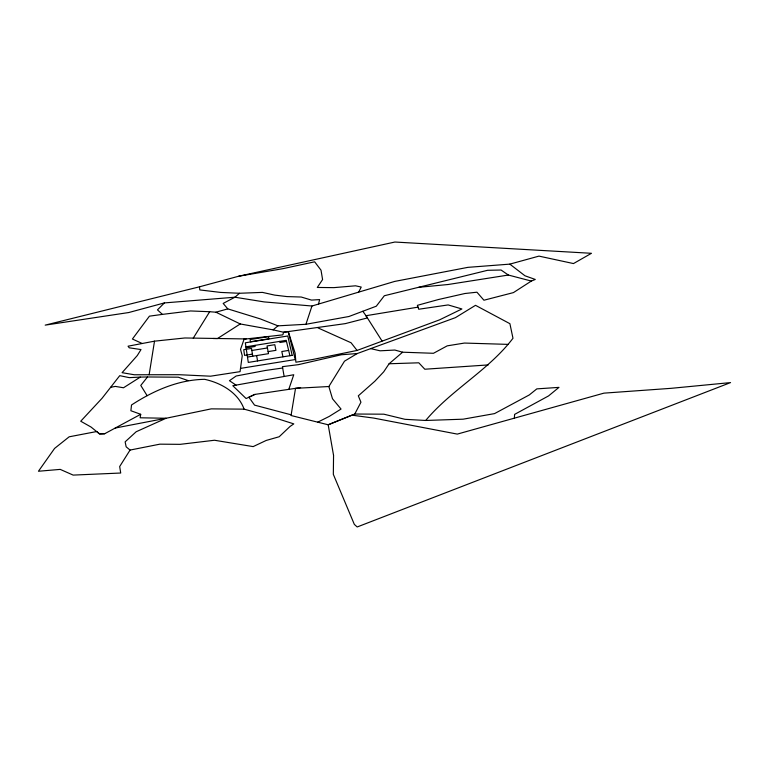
<?xml version="1.0" encoding="UTF-8"?>
<svg xmlns="http://www.w3.org/2000/svg" width="769" height="769" viewBox="0 0 769 769"><rect width="100%" height="100%" fill="white"/><g stroke="black" fill="none" stroke-linecap="round" stroke-linejoin="round"><path stroke-width="1.15" d="M514.365 418.163L514.596 414.395L548.557 395.92L558.967 387.374L536.82 388.883L529.312 394.93L494.544 413.607L463.13 419.182L425.699 420.47L405.003 419.316L383.856 414.183L354.769 414.03L328.19 424.786L291.047 415.51L295.527 388.335L328.853 386.519L344.493 361.18L357.249 353.538L455.431 317.645L475.511 305.322L509.905 323.691L512.981 338.273C488.459 370.447 451.566 389.585 425.699 420.47M149.138 374.743L154.511 341.167L184.887 337.976L246.147 338.946M140.717 414.299L140.112 417.788L166.094 418.259L211.244 408.868L244.1 409.156L268.064 415.702L293.796 423.882L290.105 426.411L279.176 436.754L266.209 440.445L253.145 446.606L214.503 440.252L180.177 444.338L159.865 444.165L130.057 450.067L119.676 466.533L120.714 473.022L73.161 475.098L60.213 469.388L38.45 471.253L54.589 448.414L69.181 436.802L96.817 431.515L99.499 433.889L104.651 433.745L140.717 414.299L130.884 410.733L131.518 404.984C153.339 390.758 178.273 379.703 204.679 379.328C221.126 382.904 238.179 392.613 244.1 409.156M318.52 304.053L319.625 299.593L311.522 300.093L301.217 297.026L286.962 296.584L274.639 295.104L262.421 292.393L239.515 293.268L220.713 292.431L199.786 289.923L199.507 286.808L238.669 276.234L394.891 242.033L591.457 253.299L573.491 263.565L538.963 256.115L509.818 264.132L467.908 267.352L394.708 281.416L311.964 306.014L264.171 301.909L234.91 297.219L164.393 302.919L128.721 312.541L45.188 325.133L199.507 286.808M239.515 293.268L234.91 297.219L223.173 303.419L227.787 308.878L260.307 318.904L277.936 325.845L305.927 324.287L311.964 306.014M288.808 389.316L293.758 374.743L232.805 385.711L246.109 398.544L254.866 394.41L300.612 387.595M244.186 338.918L240.524 349.395L242.235 355.768L240.063 371.648L210.552 376.195L179.062 374.705L134.296 374.763L122.079 372.677L137.286 355.547L141.006 349.559L129.24 347.809L128.048 346.194L154.511 341.167M358.748 292.028L361.219 287.058L355.547 285.808L333.89 287.635L317.289 287.462L322.586 279.551L321.019 270.188L314.646 261.806L282.954 268.66L238.669 276.234M354.769 414.03L360.94 402.216L358.316 395.824L374.811 381.27L383.693 371.85L389.095 363.766L402.6 352.202L433.466 353.288L447.231 345.848L464.438 343.061L507.925 344.377M193.25 338.139L209.677 311.724L215.916 312.204L227.787 308.878M188.117 380.588L178.283 377.195L147.504 376.973L140.775 385.432L147.11 395.66M164.393 302.919L157.482 309.869L162.403 314.386L190.481 310.955L209.677 311.724M215.916 312.204L240.245 323.96L273.091 329.863L277.936 325.845M509.818 264.132L524.967 275.783L535.301 279.464L531.331 281.06L513.432 292.604L483.922 300.227L476.943 292.201L464.918 293.508L438.455 299.526L417.394 305.331L418.73 309.244L448.135 304.928L461.909 308.965L439.608 319.837L357.066 350.443L312.762 359.488L295.892 362.218L295.142 353.211L288.298 331.65L283.588 332.237L273.091 329.863M240.245 323.96L217.444 338.571L213.138 338.514M147.504 376.973L140.304 377.098L123.501 387.768L115.35 386.403L110.649 387.288M317.674 422.191L329.228 416.423L341.042 409.06L332.496 398.765L328.853 386.519M254.866 394.41L248.887 397.227L254.549 405.128L291.163 414.818M305.927 324.287L348.943 316.501L376.301 306.187L384.327 295.748L487.556 270.303L501.071 270.025L508.367 275.042L531.331 281.06M115.254 428.025L166.094 418.259L136.18 431.745L125.136 441.858L126.154 446.818L130.057 450.067M418.057 307.139L365.996 315.713L362.833 311.262M252.434 354.125L244.58 355.393L243.744 349.693L251.521 348.444L252.761 356.191M268.112 351.606L275.946 350.347L274.812 344.695L267.054 345.944L268.496 353.663L247.483 357.047M288.644 350.414L281.819 351.52L282.944 356.835M240.505 368.389L295.229 359.556L288.298 331.65M245.936 346.819L286.222 340.35L289.923 355.711M246.099 347.924L255.135 346.473L254.952 345.377M286.481 341.436L279.916 342.493L279.685 341.398M251.848 350.472L267.429 347.963M508.367 275.042L448.173 284.501L418.817 287.308M244.09 339.177L282.857 334.861L283.588 332.237L345.31 323.624L367.399 317.933L365.996 315.713L382.039 341.003M282.665 367.995L265.468 370.466L236.15 376.003L229.45 380.703L236.054 385.125M162.403 314.386L149.426 316.165L132.412 339.023L142.217 343.522M357.249 353.538L341.34 354.759L298.43 364.65L282.434 366.659L284.136 376.483M488.238 364.919L424.815 369.226L418.797 362.805L389.095 363.766M140.304 377.098L129.288 377.646L119.743 375.657L102.075 398.265L80.726 421.22L91.088 427.064L99.499 433.889L104.651 433.745M370.485 348.559L380.078 350.808L394.862 350.049L402.6 352.202M318.03 327.911L351.077 342.763L357.066 350.443M256.654 355.566L257.548 360.93M333.554 455.383L333.333 474.358L354.326 524.381L357.191 526.967L730.55 382.597L671.058 388.335L603.925 393.142L457.295 434.101L373.571 418.057L351.952 415.164L328.19 424.786L333.554 455.383M292.172 355.355L248.291 362.42L245.33 342.801L287.779 335.986L292.172 355.355M268.458 336.62L250.098 339.562L250.444 341.763L268.871 338.802L268.458 336.62"/></g></svg>
